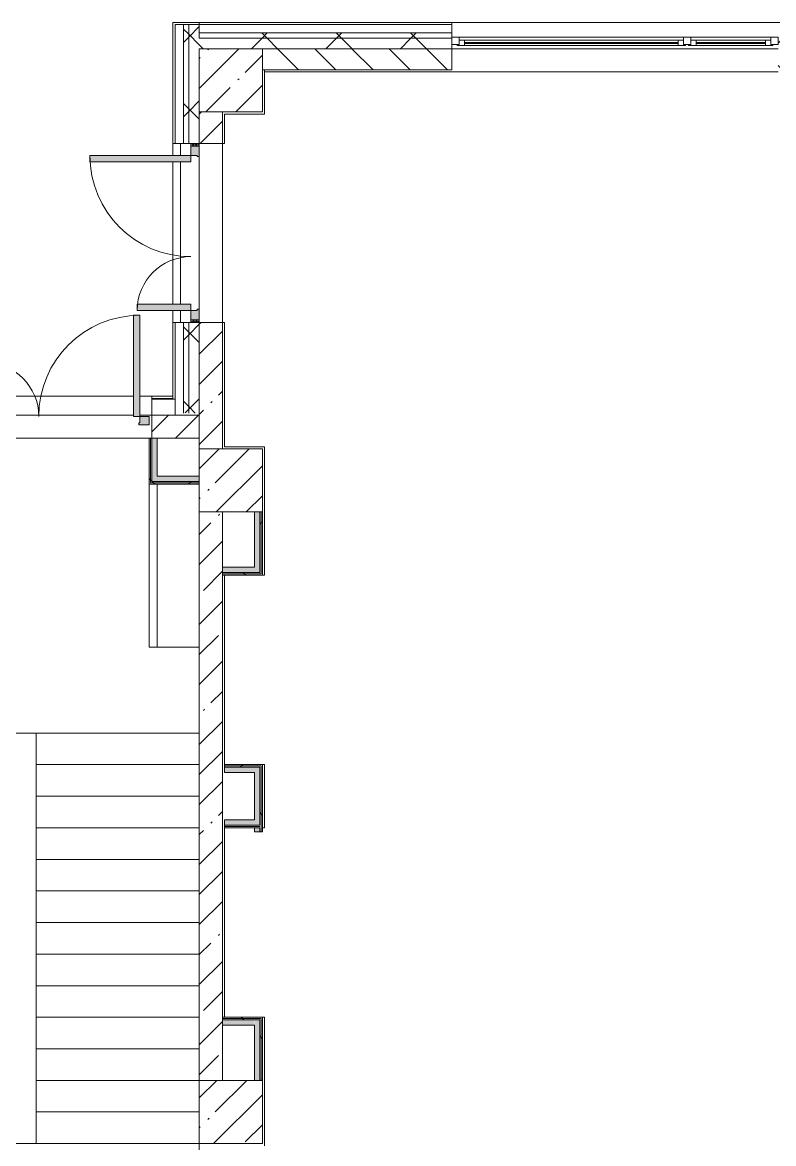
# Model space of a CAD drawing. Header units: millimetres. Extents: x 81425 to 274970, y -8553 to 29000.
# Drawn here: x 188439 to 195577, y 16700 to 27350 of the extents above; entities that cross this region are included whole.
import ezdxf

# ---------------------------------------------------------------- set-up
doc = ezdxf.new("R2010")
doc.units = ezdxf.units.MM
for name, color, linetype, lineweight, true_color in [('A-DOOR-5', 7, 'Continuous', 5, 0xe2e2e2), ('A-DOOR-6', 7, 'Continuous', 5, 0xaaaaaa), ('A-DOOR-FRAM-4', 7, 'Continuous', 5, 0xaaaaaa), ('A-FLOR-2', 7, 'Continuous', 5, 0xaaaaaa), ('I-WALL-1', 7, 'Continuous', 5, 0xe7e7e7), ('I-WALL-2', 7, 'Continuous', 9, 0xe7e7e7)]:
    doc.layers.add(name, color=color, linetype=linetype, lineweight=lineweight, true_color=true_color)
for name, color, linetype, lineweight in [('A-GLAZ-3', 7, 'Continuous', 5), ('A-WALL', 7, 'Continuous', 9), ('A-WALL-7', 7, 'Continuous', 5), ('I-WALL-3', 7, 'Continuous', 5), ('S-COLS-1', 7, 'Continuous', 5), ('S-STRS-MBND-1', 7, 'Continuous', 5)]:
    doc.layers.add(name, color=color, linetype=linetype, lineweight=lineweight)
pattern_1 = [(45, (147960.1, 0), (-353.5534, 353.5534), []), (135, (147960.1, 0), (-353.5534, -353.5534), [])]
pattern_2 = [(45, (147960.08, 0), (-285.123, 285.123), []), (45, (148245.2, 0), (-285.123, 285.123), [504.031, -100.806, 16.764, -84.042])]
pattern_3 = [(45, (147960.1, 0), (-530.33, 530.33), []), (135, (147960.1, 0), (-530.33, -530.33), [])]

# ---------------------------------------------------------------- blocks, each defined once
blk = doc.blocks.new('BSC_Колонна _Прямоугольная - 600х600-V69-1_8_3_птичка')
at = {"layer": 'S-COLS-1'}
h = blk.add_hatch(dxfattribs=at)
h.set_pattern_fill('FP_102', color=256, style=0, pattern_type=2)
h.set_pattern_definition([(45, (-42460, -26800), (-285.123, 285.123), []), (45, (-42174.88, -26800), (-285.123, 285.123), [504.031, -100.806, 16.764, -84.042])])
h.paths.add_polyline_path([(-60, -300), (300, -300), (300, 300), (-300, 300), (-300, -300), (-80, -300)])
for p, q in [((300, 300), (-300, 300)), ((-300, 300), (-300, -300)), ((300, -300), (300, 300)), ((-300, -300), (300, -300))]:
    blk.add_line(p, q, dxfattribs=at)
blk = doc.blocks.new('BSC_Колонна _Прямоугольная - 600х600-V79-1_8_3_птичка')
at = {"layer": 'S-COLS-1'}
h = blk.add_hatch(dxfattribs=at)
h.set_pattern_fill('FP_113', color=256, style=0, pattern_type=2)
h.set_pattern_definition([(45, (-42460, -17000), (-285.123, 285.123), []), (45, (-42174.88, -17000), (-285.123, 285.123), [504.031, -100.806, 16.764, -84.042])])
h.paths.add_polyline_path([(-60, -300), (300, -300), (300, 300), (-300, 300), (-300, -300)])
for p, q in [((300, 300), (-300, 300)), ((-300, 300), (-300, -300)), ((300, -300), (300, 300)), ((-300, -300), (300, -300))]:
    blk.add_line(p, q, dxfattribs=at)
blk = doc.blocks.new('BSC_Колонна _Прямоугольная - 600х600-V80-1_8_3_птичка')
at = {"layer": 'S-COLS-1'}
h = blk.add_hatch(dxfattribs=at)
h.set_pattern_fill('FP_114', color=256, style=0, pattern_type=2)
h.set_pattern_definition([(45, (-42460, -23000), (-285.123, 285.123), []), (45, (-42174.88, -23000), (-285.123, 285.123), [504.031, -100.806, 16.764, -84.042])])
h.paths.add_polyline_path([(300, -300), (300, 300), (-300, 300), (-300, -300), (172, -300)])
for p, q in [((300, 300), (-300, 300)), ((-300, 300), (-300, -300)), ((300, -300), (300, 300)), ((-300, -300), (300, -300))]:
    blk.add_line(p, q, dxfattribs=at)
blk = doc.blocks.new('110_Дверь_СКБ_2Ст_Наружная - ДН-1_л__ Двухстворчатая 1350 х3200 _ЛК_ в свету с верхним остеклением 2-22448815-1_8_3_птичка')
at = {"layer": 'A-DOOR-5'}
for points in [[(754.5, -91), (754.5, 869), (694.5, 869), (694.5, -91)], [(-655.5, -91), (-655.5, 419), (-715.5, 419), (-715.5, -91)]]:
    blk.add_hatch(color=256, dxfattribs=at).paths.add_polyline_path(points)
h = blk.add_hatch(color=256, dxfattribs=at)
h.paths.add_polyline_path([(754.5, -171), (844.5, -171), (844.5, -91), (754.5, -91), (754.5, -151), (744.5, -151), (744.5, -171)])
h.paths.add_polyline_path([(-715.5, -171), (-705.5, -171), (-705.5, -151), (-715.5, -151), (-715.5, -91), (-805.5, -91), (-805.5, -171)])
at = {"layer": 'A-DOOR-6'}
for p, q in [((754.5, 869), (694.5, 869)), ((694.5, 869), (694.5, -91)), ((754.5, -91), (754.5, 869)), ((-715.5, 419), (-715.5, -91)), ((-655.5, 419), (-715.5, 419)), ((-655.5, -91), (-655.5, 419)), ((-715.5, -91), (-655.5, -91)), ((694.5, -91), (754.5, -91))]:
    blk.add_line(p, q, dxfattribs=at)
for centre, radius, start, end in [((754.5, -91), 960, 90, 180), ((-715.5, -91), 510, 0, 90)]:
    blk.add_arc(centre, radius, start, end, dxfattribs=at)
at = {"layer": 'A-DOOR-FRAM-4'}
for p, q in [((-715.5, -91), (-805.5, -91)), ((-805.5, -91), (-805.5, -171)), ((-715.5, -151), (-715.5, -91)), ((754.5, -91), (754.5, -151)), ((844.5, -91), (754.5, -91)), ((844.5, -171), (844.5, -91)), ((-805.5, -171), (-705.5, -171)), ((-705.5, -151), (-715.5, -151)), ((-705.5, -171), (-705.5, -151)), ((754.5, -151), (744.5, -151)), ((744.5, -151), (744.5, -171)), ((744.5, -171), (844.5, -171))]:
    blk.add_line(p, q, dxfattribs=at)
blk = doc.blocks.new('120_Окно_СКБ_2Ст - 120_Окно_СКБ_2Ст 3100х2500 _мал_створка слева_-22273855-1_8_3_птичка')
at = {"layer": 'A-GLAZ-3'}
for p, q in [((-1550, -75), (-1550, -5)), ((-1550, -5), (-1480, -5)), ((1550, -5), (-1550, -5)), ((-1480, -75), (-1550, -75)), ((-1550, -75), (-1500, -75)), ((-1480, -75), (-1500, -75)), ((-1500, -75), (-1500, -85)), ((-1500, -85), (670, -85)), ((670, -85), (-1500, -85)), ((-1480, -5), (-1480, -75)), ((650, -35), (-1480, -35)), ((-1480, -35), (-1480, -75)), ((-1430, -85), (-1430, -35)), ((-1430, -55), (600, -55)), ((600, -65), (-1430, -65)), ((600, -85), (600, -35)), ((650, -75), (650, -5)), ((650, -5), (720, -5)), ((650, -75), (650, -35)), ((720, -75), (650, -75)), ((670, -75), (650, -75)), ((670, -75), (700, -75)), ((670, -85), (670, -75)), ((720, -75), (700, -75)), ((700, -75), (700, -85)), ((700, -85), (1500, -85)), ((1500, -85), (700, -85)), ((720, -5), (720, -75)), ((1480, -35), (720, -35)), ((720, -35), (720, -75)), ((770, -85), (770, -35)), ((770, -55), (1430, -55)), ((1430, -65), (770, -65)), ((1430, -85), (1430, -35)), ((1480, -75), (1480, -5)), ((1480, -5), (1550, -5)), ((1480, -75), (1480, -35)), ((1550, -75), (1480, -75)), ((1500, -75), (1480, -75)), ((1500, -75), (1550, -75)), ((1500, -85), (1500, -75)), ((1550, -5), (1550, -75))]:
    blk.add_line(p, q, dxfattribs=at)
blk = doc.blocks.new('110_Дверь_СКБ_2Ст_Наружная - ДН-1_л__ Двухстворчатая 1350 х3200 _ЛК_ в свету с верхним остеклением EI30-23529464-1_8_3_птичка')
at = {"layer": 'A-DOOR-5'}
for points in [[(694.5, 105), (694.5, -45), (754.5, -45), (754.5, 915), (694.5, 915), (694.5, 125)], [(-715.5, -25), (-715.5, -45), (-655.5, -45), (-655.5, 465), (-715.5, 465), (-715.5, 12.4)]]:
    blk.add_hatch(color=256, dxfattribs=at).paths.add_polyline_path(points)
h = blk.add_hatch(color=256, dxfattribs=at)
h.paths.add_polyline_path([(-805.5, -125), (-705.5, -125), (-705.5, -105), (-715.5, -105), (-715.5, -45), (-805.5, -45)])
h.paths.add_polyline_path([(744.5, -125), (844.5, -125), (844.5, -45), (754.5, -45), (754.5, -105), (744.5, -105)])
at = {"layer": 'A-DOOR-6'}
h = blk.add_hatch(dxfattribs=at)
h.set_pattern_fill('FP_185', color=256, style=0, pattern_type=2)
h.set_pattern_definition([(135, (1451.41, 189.685), (-14.14214, -14.14214), []), (225, (1451.41, 189.685), (14.14214, -14.14214), [])])
h.paths.add_polyline_path([(844.5, -125), (869.5, -125), (869.5, -45), (844.5, -45), (844.5, -105)])
at = {"layer": 'A-DOOR-FRAM-4'}
h = blk.add_hatch(dxfattribs=at)
h.set_pattern_fill('FP_186', color=256, style=0, pattern_type=2)
h.set_pattern_definition([(45, (-671.384, 189.685), (-14.1421, 14.1421), []), (135, (-671.384, 189.685), (-14.1421, -14.1421), [])])
h.paths.add_polyline_path([(-830.5, -45), (-830.5, -125), (-805.5, -125), (-805.5, -45)])
at = {"layer": 'A-DOOR-6'}
for p, q in [((754.5, 915), (694.5, 915)), ((694.5, 915), (694.5, -45)), ((754.5, -45), (754.5, 915)), ((-715.5, 465), (-715.5, -45)), ((-655.5, 465), (-715.5, 465)), ((-655.5, -45), (-655.5, 465)), ((-715.5, -45), (-655.5, -45)), ((694.5, -45), (754.5, -45))]:
    blk.add_line(p, q, dxfattribs=at)
for centre, radius, start, end in [((754.5, -45), 960, 90, 180), ((-715.5, -45), 510, 0, 90)]:
    blk.add_arc(centre, radius, start, end, dxfattribs=at)
at = {"layer": 'A-DOOR-FRAM-4'}
for p, q in [((-805.5, -45), (-830.5, -45)), ((-830.5, -45), (-830.5, -125)), ((-715.5, -45), (-805.5, -45)), ((-805.5, -45), (-805.5, -125)), ((-805.5, -125), (-805.5, -45)), ((-715.5, -105), (-715.5, -45)), ((-705.5, -105), (-715.5, -105)), ((-705.5, -125), (-705.5, -105)), ((754.5, -105), (744.5, -105)), ((744.5, -105), (744.5, -125)), ((754.5, -45), (754.5, -105)), ((844.5, -45), (754.5, -45)), ((844.5, -125), (844.5, -45)), ((869.5, -45), (844.5, -45)), ((844.5, -45), (844.5, -125)), ((869.5, -125), (869.5, -45)), ((-830.5, -125), (-805.5, -125)), ((-805.5, -125), (-705.5, -125)), ((744.5, -125), (844.5, -125)), ((844.5, -125), (869.5, -125))]:
    blk.add_line(p, q, dxfattribs=at)
blk = doc.blocks.new('Зашивка приборов отопления6 - Зашивка приборов отопления-33276534-1_8_3_птичка')
at = {"layer": 'A-WALL-7'}
for p, q in [((75235, 535), (73685, 535)), ((73685, 535), (73685, 460)), ((73685, 460), (73685, 60)), ((75235, 460), (73685, 460)), ((73685, 460), (73685, 60)), ((73685, 460), (75235, 460))]:
    blk.add_line(p, q, dxfattribs=at)

msp = doc.modelspace()

# ---------------------------------------------------------------- hatches: boundary and pattern name
at = {"layer": 'A-WALL-7'}
h = msp.add_hatch(dxfattribs=at)
h.set_pattern_fill('FP_83', color=256, style=0, pattern_type=2)
h.set_pattern_definition(pattern_1)
h.paths.add_polyline_path([(189970.1, 23639.7), (190020.1, 23641.9), (190020.1, 24500), (189970.1, 24500), (189970.1, 23640.3)])
h.paths.add_polyline_path([(190020.1, 26200), (190020.1, 27330), (189970.1, 27330), (189970.1, 26200), (190010.1, 26200)])
h = msp.add_hatch(dxfattribs=at)
h.set_pattern_fill('FP_83', color=256, style=0, pattern_type=2)
h.set_pattern_definition(pattern_1)
h.paths.add_polyline_path([(190100.3, 23639.7), (190120.1, 23641.9), (190120.1, 24500), (190020.1, 24500), (190020.1, 23639.7), (190099.3, 23639.7)])
h.paths.add_polyline_path([(190040.1, 26200), (190120.1, 26200), (190120.1, 27330), (190020.1, 27330), (190020.1, 26200)])
h = msp.add_hatch(dxfattribs=at)
h.set_pattern_fill('FP_83', color=256, style=0, pattern_type=2)
h.set_pattern_definition(pattern_1)
h.paths.add_polyline_path([(231385.2, 27200), (232930.1, 27200), (232930.1, 27250), (228310.1, 27250), (228310.1, 27200), (231185.2, 27200)])
h.paths.add_polyline_path([(218770.1, 27200), (218770.1, 27250), (216170.1, 27250), (216170.1, 27200), (218270.1, 27200)])
h.paths.add_polyline_path([(214720.1, 27200), (215070.1, 27200), (215070.1, 27250), (214120.1, 27250), (214120.1, 27200)])
h.paths.add_polyline_path([(220870.1, 27200), (222210.1, 27200), (222210.1, 27250), (220870.1, 27250), (220870.1, 27210)])
h.paths.add_polyline_path([(225210.1, 27200), (225210.1, 27250), (224310.1, 27250), (224310.1, 27200), (224710.1, 27200)])
h.paths.add_polyline_path([(205665.1, 27200), (205665.1, 27250), (204820.1, 27250), (204820.1, 27200)])
h.paths.add_polyline_path([(208252.2, 27200), (209020.1, 27200), (209020.1, 27250), (207965.1, 27250), (207965.1, 27200)])
h.paths.add_polyline_path([(196720.1, 27200), (196720.1, 27250), (195620.1, 27250), (195620.1, 27200), (196120.1, 27200)])
h.paths.add_polyline_path([(202720.1, 27200), (202720.1, 27250), (201820.1, 27250), (201820.1, 27200), (202675.3, 27200)])
h.paths.add_polyline_path([(199720.1, 27200), (199720.1, 27250), (198820.1, 27250), (198820.1, 27200)])
h.paths.add_polyline_path([(192520.1, 27200), (192520.1, 27250), (190120.1, 27250), (190120.1, 27200), (191521.6, 27200)])
h = msp.add_hatch(dxfattribs=at)
h.set_pattern_fill('FP_83', color=256, style=0, pattern_type=2)
h.set_pattern_definition(pattern_1)
h.paths.add_polyline_path([(190720.1, 27100), (192520.1, 27100), (192520.1, 27200), (190120.1, 27200), (190120.1, 27100)])
h.paths.add_polyline_path([(208720.1, 27100), (209020.1, 27100), (209020.1, 27200), (207965.1, 27200), (207965.1, 27100), (208252.2, 27100)])
h.paths.add_polyline_path([(232060.1, 27100), (232930.1, 27100), (232925.5, 27200), (228310.1, 27198.1), (228310.1, 27100), (231385.2, 27100)])
h.paths.add_polyline_path([(199360.1, 27100), (199720.1, 27100), (199720.1, 27200), (198820.1, 27200), (198820.1, 27100)])
h.paths.add_polyline_path([(201820.1, 27100), (202720.1, 27100), (202720.1, 27200), (201820.1, 27200), (201820.1, 27140)])
h.paths.add_polyline_path([(195820.1, 27100), (196720.1, 27100), (196720.1, 27200), (195620.1, 27200), (195620.1, 27100)])
h.paths.add_polyline_path([(215038.1, 27100), (215038.1, 27102), (215038.1, 27110), (215070.1, 27110), (215070.1, 27200), (214120.1, 27200), (214120.1, 27100), (215020.1, 27100)])
h.paths.add_polyline_path([(205665.1, 27100), (205665.1, 27200), (204820.1, 27200), (204820.1, 27100), (205310.1, 27100)])
h.paths.add_polyline_path([(224710.1, 27100), (225210.1, 27100), (225210.1, 27200), (224310.1, 27200), (224310.1, 27100)])
h.paths.add_polyline_path([(216202.1, 27100), (218770.1, 27100), (218770.1, 27200), (216170.1, 27200), (216170.1, 27110), (216202.1, 27110), (216202.1, 27102), (216170.1, 27100)])
h.paths.add_polyline_path([(221500.1, 27100), (222210.1, 27100), (222210.1, 27200), (220870.1, 27200), (220870.1, 27100)])
h = msp.add_hatch(dxfattribs=at)
h.set_pattern_fill('FP_94', color=256, style=0, pattern_type=2)
h.set_pattern_definition([(135, (147960.08, 0), (-176.7767, -176.7767), [])])
h.paths.add_polyline_path([(205310.1, 26900), (205665.1, 26900), (205665.1, 27100), (204820.1, 27100), (204820.1, 26900)])
h.paths.add_polyline_path([(190720.1, 26900), (192520.1, 26900), (192520.1, 27100), (190720.1, 27100), (190720.1, 27061.4)])
h.paths.add_polyline_path([(198957.4, 26900), (199720.1, 26900), (199720.1, 27100), (198820.1, 27100), (198820.1, 26900)])
h.paths.add_polyline_path([(201820.1, 26900), (202120.1, 26900), (202120.1, 27100), (201820.1, 27100), (201820.1, 26969.4)])
h.paths.add_polyline_path([(228610.1, 26900), (228610.1, 27100), (228310.1, 27100), (228310.1, 26900)])
h.paths.add_polyline_path([(208720.1, 26900), (209020.1, 26900), (209020.1, 27100), (208720.1, 27100), (208720.1, 26953.9)])
h.paths.add_polyline_path([(224710.1, 26900), (224710.1, 27100), (224310.1, 27100), (224310.1, 26900), (224388.3, 26900)])
h.paths.add_polyline_path([(215020.1, 26900), (215020.1, 27100), (214720.1, 27100), (214720.1, 26900)])
h.paths.add_polyline_path([(207965.1, 26900), (208120.1, 26900), (208120.1, 27100), (207965.1, 27100), (207965.1, 26936.5)])
h.paths.add_polyline_path([(216166.1, 26900), (218270.1, 26900), (218270.1, 27100), (216166.1, 27100), (216166.1, 27091.3)])
h.paths.add_polyline_path([(222210.1, 26900), (222210.1, 27100), (222000.1, 27100), (222000.1, 26900)])
h.paths.add_polyline_path([(221500.1, 26900), (221500.1, 27100), (220870.1, 27100), (220870.1, 26900)])
h.paths.add_polyline_path([(195620.1, 26900), (196120.1, 26900), (196120.1, 27100), (195620.1, 27100), (195620.1, 27079.6)])
h = msp.add_hatch(dxfattribs=at)
h.set_pattern_fill('FP_83', color=256, style=0, pattern_type=2)
h.set_pattern_definition(pattern_1)
h.paths.add_polyline_path([(186499.6, 23620), (186870.1, 23620), (186870.1, 23769.7), (186450.1, 23769.7), (186452.4, 23620)])
h.paths.add_polyline_path([(187770.1, 23620), (187970.1, 23620), (187970.1, 23769.7), (187770.1, 23769.7), (187770.1, 23627.7)])
h.paths.add_polyline_path([(189870.1, 23620), (189890.1, 23620), (189890.1, 23769.7), (189670.1, 23769.7), (189670.1, 23620), (189720.1, 23620)])
at = {"layer": 'I-WALL-1'}
for points in [[(190695.1, 22125), (190695.1, 22700), (190645.1, 22700), (190645.1, 22125)], [(190360.1, 22125), (190645.1, 22125), (190645.1, 22175), (190340.1, 22175), (190340.1, 22125)], [(190361.1, 20225), (190645.1, 20225), (190645.1, 20275), (190361.1, 20275)], [(190645.1, 19725), (190645.1, 19775), (190361.1, 19775), (190361.1, 19725)], [(190645.1, 17825), (190640.3, 17875), (190340.1, 17875), (190340.1, 17825)], [(190645.1, 17300), (190695.1, 17300), (190695.1, 17875), (190645.1, 17875), (190645.1, 17825)]]:
    msp.add_hatch(color=256, dxfattribs=at).paths.add_polyline_path(points)
h = msp.add_hatch(color=256, dxfattribs=at)
h.paths.add_polyline_path([(190645.1, 19662.5), (190695.1, 19662.5), (190695.1, 19700), (190645.1, 19700)])
h.paths.add_polyline_path([(190695.1, 19725), (190695.1, 20275), (190645.1, 20275), (190645.1, 19725), (190685.8, 19725)])
at = {"layer": 'I-WALL-2'}
for points in [[(189670.1, 22990), (189720.1, 22990), (189720.1, 23400), (189670.1, 23400), (189670.1, 23067)], [(190013.7, 22990), (190120.1, 22990), (190120.1, 23040), (189720.1, 23040), (189720.1, 22990), (189968.7, 22990)]]:
    msp.add_hatch(color=256, dxfattribs=at).paths.add_polyline_path(points)
at = {"layer": 'I-WALL-3'}
h = msp.add_hatch(dxfattribs=at)
h.set_pattern_fill('FP_63', color=256, style=0, pattern_type=2)
h.set_pattern_definition(pattern_2)
h.paths.add_polyline_path([(190249.5, 23300), (190340.1, 23300), (190340.1, 24500), (190120.1, 24500), (190120.1, 23300), (190127.4, 23300)])
h.paths.add_polyline_path([(190340.1, 26200), (190340.1, 26500), (190120.1, 26500), (190120.1, 26200), (190156.2, 26200)])
h = msp.add_hatch(dxfattribs=at)
h.set_pattern_fill('FP_63', color=256, style=0, pattern_type=2)
h.set_pattern_definition(pattern_2)
h.paths.add_polyline_path([(189670.1, 23400), (190120.1, 23400), (190115, 23620), (189670.1, 23619.7)])
h.paths.add_polyline_path([(187970.1, 23400), (187970.1, 23620), (187770.1, 23619.7), (187770.1, 23400), (187803.7, 23400)])
h.paths.add_polyline_path([(186720.1, 23400), (186870.1, 23400), (186870.1, 23620), (186500.1, 23619.7), (186500.1, 23420.3), (186720.1, 23420.3)])
h = msp.add_hatch(dxfattribs=at)
h.set_pattern_fill('FP_199', color=256, style=0, pattern_type=2)
h.set_pattern_definition(pattern_3)
h.paths.add_polyline_path([(189657.6, 22965), (189657.6, 23400), (189645.1, 23400), (189645.1, 22965)])
h = msp.add_hatch(dxfattribs=at)
h.set_pattern_fill('FP_199', color=256, style=0, pattern_type=2)
h.set_pattern_definition(pattern_3)
h.paths.add_polyline_path([(189657.6, 22977.5), (189670.1, 22977.5), (189670.1, 23400), (189657.6, 23400)])
h = msp.add_hatch(dxfattribs=at)
h.set_pattern_fill('FP_199', color=256, style=0, pattern_type=2)
h.set_pattern_definition(pattern_3)
h.paths.add_polyline_path([(190022.9, 22965), (190120.1, 22965), (190120.1, 22977.5), (189657.6, 22975), (189662.7, 22965), (190020.8, 22965)])
h = msp.add_hatch(dxfattribs=at)
h.set_pattern_fill('FP_199', color=256, style=0, pattern_type=2)
h.set_pattern_definition(pattern_3)
h.paths.add_polyline_path([(190120.1, 22977.5), (190120.1, 22990), (189670.1, 22990), (189670.1, 22977.5), (190018.3, 22977.5)])
h = msp.add_hatch(dxfattribs=at)
h.set_pattern_fill('FP_63', color=256, style=0, pattern_type=2)
h.set_pattern_definition(pattern_2)
h.paths.add_polyline_path([(190340.1, 17300), (190340.1, 22700), (190120.1, 22700), (190120.1, 17300)])
h = msp.add_hatch(dxfattribs=at)
h.set_pattern_fill('FP_199', color=256, style=0, pattern_type=2)
h.set_pattern_definition(pattern_3)
h.paths.add_polyline_path([(190707.6, 22112.5), (190707.6, 22700), (190695.1, 22700), (190695.1, 22112.5)])
h = msp.add_hatch(dxfattribs=at)
h.set_pattern_fill('FP_199', color=256, style=0, pattern_type=2)
h.set_pattern_definition(pattern_3)
h.paths.add_polyline_path([(190720.1, 22100), (190720.1, 22700), (190707.6, 22700), (190707.6, 22100)])
h = msp.add_hatch(dxfattribs=at)
h.set_pattern_fill('FP_199', color=256, style=0, pattern_type=2)
h.set_pattern_definition(pattern_3)
h.paths.add_polyline_path([(190694.8, 22112.5), (190695.1, 22112.5), (190695.1, 22125), (190340.1, 22125), (190340.1, 22112.5), (190645.1, 22112.5)])
h = msp.add_hatch(dxfattribs=at)
h.set_pattern_fill('FP_199', color=256, style=0, pattern_type=2)
h.set_pattern_definition(pattern_3)
h.paths.add_polyline_path([(190360.1, 22100), (190707.6, 22100), (190707.6, 22112.5), (190340.1, 22112.5), (190340.1, 22100)])
h = msp.add_hatch(dxfattribs=at)
h.set_pattern_fill('FP_199', color=256, style=0, pattern_type=2)
h.set_pattern_definition(pattern_3)
h.paths.add_polyline_path([(190707.6, 20287.5), (190707.6, 20300), (190361.1, 20300), (190361.1, 20287.5), (190695.1, 20287.5)])
h = msp.add_hatch(dxfattribs=at)
h.set_pattern_fill('FP_199', color=256, style=0, pattern_type=2)
h.set_pattern_definition(pattern_3)
h.paths.add_polyline_path([(190683.9, 20275), (190695.1, 20280.1), (190695.1, 20287.5), (190361.1, 20287.5), (190361.1, 20275), (190645.1, 20275)])
h = msp.add_hatch(dxfattribs=at)
h.set_pattern_fill('FP_199', color=256, style=0, pattern_type=2)
h.set_pattern_definition(pattern_3)
h.paths.add_polyline_path([(190707.6, 19662.5), (190707.6, 20287.5), (190695.1, 20287.5), (190695.1, 19662.5)])
h = msp.add_hatch(dxfattribs=at)
h.set_pattern_fill('FP_199', color=256, style=0, pattern_type=2)
h.set_pattern_definition(pattern_3)
h.paths.add_polyline_path([(190720.1, 19662.5), (190720.1, 20300), (190707.6, 20300), (190707.6, 19662.5)])
h = msp.add_hatch(dxfattribs=at)
h.set_pattern_fill('FP_199', color=256, style=0, pattern_type=2)
h.set_pattern_definition(pattern_3)
h.paths.add_polyline_path([(190707.6, 17887.5), (190707.6, 17900), (190340.1, 17900), (190340.1, 17887.5), (190695.1, 17887.5)])
h = msp.add_hatch(dxfattribs=at)
h.set_pattern_fill('FP_199', color=256, style=0, pattern_type=2)
h.set_pattern_definition(pattern_3)
h.paths.add_polyline_path([(190707.6, 17300), (190720.1, 17300), (190720.1, 17900), (190707.6, 17900), (190707.6, 17825)])
h = msp.add_hatch(dxfattribs=at)
h.set_pattern_fill('FP_199', color=256, style=0, pattern_type=2)
h.set_pattern_definition(pattern_3)
h.paths.add_polyline_path([(190695.1, 17875), (190694.8, 17887.5), (190340.1, 17887.5), (190340.1, 17875), (190645.1, 17875)])
h = msp.add_hatch(dxfattribs=at)
h.set_pattern_fill('FP_199', color=256, style=0, pattern_type=2)
h.set_pattern_definition(pattern_3)
h.paths.add_polyline_path([(190707.6, 17300), (190707.6, 17887.5), (190695.1, 17887.5), (190695.1, 17300)])

# ---------------------------------------------------------------- linework, layer by layer
at = {"layer": 'A-FLOR-2'}
for p, q in [((190740.1, 26880), (190740.1, 26480)), ((190740.1, 26480), (190360.1, 26480)), ((190360.1, 26480), (190360.1, 26200)), ((189870.1, 26200), (189870.1, 26085)), ((190360.1, 26200), (190340.1, 26200)), ((189870.1, 26025), (189870.1, 24675)), ((189870.1, 24615), (189870.1, 24500)), ((190340.1, 24500), (190360.1, 24500)), ((190360.1, 24500), (190360.1, 23320)), ((190360.1, 23320), (190740.1, 23320)), ((190740.1, 23320), (190740.1, 22100)), ((190360.1, 22100), (190360.1, 20300.5)), ((190740.1, 22100), (190720.1, 22100)), ((190360.1, 20300.5), (190740.1, 20300.5)), ((190740.1, 20300.5), (190740.1, 19700.5)), ((190360.1, 19700.5), (190360.1, 17900)), ((190740.1, 19700.5), (190719.3, 19700.5)), ((190720.1, 17900), (190740.1, 17900)), ((190740.1, 17900), (190740.1, 16680))]:
    msp.add_line(p, q, dxfattribs=at)
at = {"layer": 'A-WALL'}
for p, q in [((189890.1, 27330), (190120.1, 27330)), ((189890.1, 27330), (189890.1, 26200)), ((189970.1, 27330), (189970.1, 26200)), ((190020.1, 27330), (190020.1, 26200)), ((190120.1, 27350), (190120.1, 27200)), ((192520.1, 27330), (190120.1, 27330)), ((192520.1, 27250), (190120.1, 27250)), ((192520.1, 27200), (190120.1, 27200)), ((192520.1, 27100), (190720.1, 27100)), ((190720.1, 27100), (192520.1, 27100)), ((190120.1, 26200), (190120.1, 26500)), ((189890.1, 24500), (189890.1, 23639.7)), ((189970.1, 24500), (189970.1, 23639.7)), ((190020.1, 24500), (190020.1, 23639.7)), ((190120.1, 23639.7), (190120.1, 24500)), ((189890.1, 23772.7), (189670.1, 23772.7)), ((189890.1, 23769.7), (189670.1, 23769.7)), ((189870.1, 23772.7), (189870.1, 23777.7)), ((189670.1, 23620), (189870.1, 23620)), ((189870.1, 23620), (189870.1, 23619.7)), ((189870.1, 23619.7), (189890.1, 23619.7)), ((189657.6, 22977.5), (189657.6, 23400)), ((189720.1, 23400), (189670.1, 23400)), ((189670.1, 22990), (189670.1, 23400)), ((190120.1, 22977.5), (189657.6, 22977.5)), ((190120.1, 22990), (189670.1, 22990)), ((190695.1, 22125), (190695.1, 22700)), ((190707.6, 22112.5), (190707.6, 22700)), ((190340.1, 22175), (190340.1, 22100)), ((190340.1, 22125), (190695.1, 22125)), ((190340.1, 22112.5), (190707.6, 22112.5)), ((190707.6, 20287.5), (190361.1, 20287.5)), ((190695.1, 20275), (190361.1, 20275)), ((190695.1, 19725), (190695.1, 20275)), ((190707.6, 19662.5), (190707.6, 20287.5)), ((190361.1, 19725), (190695.1, 19725)), ((190361.1, 19712.5), (190695.1, 19712.5)), ((190695.1, 19700), (190645.1, 19700)), ((190695.1, 19662.5), (190695.1, 19700)), ((190340.1, 17900), (190340.1, 17825)), ((190707.6, 17887.5), (190340.1, 17887.5)), ((190695.1, 17875), (190340.1, 17875)), ((190695.1, 17300), (190695.1, 17875)), ((190707.6, 17300), (190707.6, 17887.5))]:
    msp.add_line(p, q, dxfattribs=at)
at = {"layer": 'A-WALL-7'}
for p, q in [((190120.1, 27350), (189870.1, 27350)), ((189870.1, 27350), (189870.1, 26200)), ((190120.1, 27350), (215070.1, 27350)), ((192520.1, 27100), (192520.1, 27350)), ((192520.1, 26900), (192520.1, 27100)), ((195620.1, 27100), (192520.1, 27100)), ((190720.1, 26900), (192520.1, 26900)), ((189870.1, 26200), (190040.1, 26200)), ((189940.1, 26085), (189940.1, 26200)), ((189940.1, 24675), (189940.1, 26025)), ((190120.1, 26075), (190120.1, 24625)), ((189940.1, 24500), (189940.1, 24615)), ((190040.1, 24500), (189870.1, 24500)), ((189870.1, 24500), (189870.1, 23777.7)), ((188145.1, 23799.7), (189495.1, 23799.7)), ((189555.1, 23799.7), (189870.7, 23799.7)), ((189670.1, 23799.7), (189670.1, 23620)), ((189870.1, 23777.7), (189670.1, 23777.7)), ((189495.1, 23619.7), (188145.1, 23619.7)), ((189670.1, 23619.7), (189555.1, 23619.7)), ((189890.1, 23639.7), (189890.1, 23619.7)), ((189890.1, 23619.7), (190120.1, 23619.7))]:
    msp.add_line(p, q, dxfattribs=at)
at = {"layer": 'I-WALL-3'}
for p, q in [((192520.1, 27100), (195620.1, 27100)), ((190740.1, 26900), (190740.1, 26880)), ((195620.7, 26880), (190740.1, 26880)), ((190340.1, 26500), (190340.1, 23300)), ((190120.1, 26200), (190340.1, 26200)), ((190340.1, 24500), (190120.1, 24500)), ((188145.1, 23620), (189495.1, 23620)), ((189555.1, 23620), (189670.1, 23620)), ((189670.1, 23620), (189670.1, 23400)), ((190120.1, 23620), (189870.1, 23620)), ((190120.1, 23639.7), (190120.1, 23300)), ((189670.1, 23400), (186500.1, 23400)), ((189645.1, 23400), (189645.1, 22965)), ((189720.1, 23400), (190120.1, 23400)), ((189720.1, 23040), (189720.1, 23400)), ((190120.1, 23040), (189720.1, 23040)), ((189645.1, 22965), (190120.1, 22965)), ((190120.1, 22700), (190120.1, 17300)), ((190340.1, 22175), (190340.1, 22700)), ((190645.1, 22700), (190645.1, 22175)), ((190720.1, 22100), (190720.1, 22700)), ((190645.1, 22175), (190340.1, 22175)), ((190340.1, 17900), (190340.1, 22100)), ((190340.1, 22100), (190720.1, 22100)), ((190720.1, 20300), (190361.1, 20300)), ((190361.1, 20300), (190361.1, 20225)), ((190720.1, 19662.5), (190720.1, 20300)), ((190361.1, 20225), (190645.1, 20225)), ((190645.1, 20225), (190645.1, 19775)), ((190645.1, 19775), (190361.1, 19775)), ((190361.1, 19775), (190361.1, 19700)), ((190361.1, 19700), (190645.1, 19700)), ((190645.1, 19700), (190645.1, 19662.5)), ((190645.1, 19662.5), (190720.1, 19662.5)), ((190720.1, 17900), (190340.1, 17900)), ((190720.1, 17300), (190720.1, 17900)), ((190340.1, 17300), (190340.1, 17825)), ((190340.1, 17825), (190645.1, 17825)), ((190645.1, 17825), (190645.1, 17300))]:
    msp.add_line(p, q, dxfattribs=at)
at = {"layer": 'S-STRS-MBND-1'}
for p, q in [((190120.1, 23400), (186720.1, 23400)), ((190120.1, 20600), (190120.1, 23400)), ((186720.1, 20600), (188570.1, 20600)), ((188570.1, 20600), (190120.1, 20600)), ((188570.1, 16700), (188570.1, 20600)), ((188570.1, 20600), (190120.1, 20600)), ((190120.1, 16700), (190120.1, 20600)), ((188570.1, 20300), (190120.1, 20300)), ((188570.1, 20300), (190120.1, 20300)), ((188570.1, 20000), (190120.1, 20000)), ((188570.1, 20000), (190120.1, 20000)), ((188570.1, 19700), (190120.1, 19700)), ((188570.1, 19700), (190120.1, 19700)), ((188570.1, 19400), (190120.1, 19400)), ((188570.1, 19400), (190120.1, 19400)), ((188570.1, 19100), (190120.1, 19100)), ((188570.1, 19100), (190120.1, 19100)), ((188570.1, 18800), (190120.1, 18800)), ((188570.1, 18800), (190120.1, 18800)), ((188570.1, 18500), (190120.1, 18500)), ((188570.1, 18500), (190120.1, 18500)), ((188570.1, 18200), (190120.1, 18200)), ((188570.1, 18200), (190120.1, 18200)), ((188570.1, 17900), (190120.1, 17900)), ((188570.1, 17900), (190120.1, 17900)), ((188570.1, 17600), (190120.1, 17600)), ((188570.1, 17600), (190120.1, 17600)), ((188570.1, 17300), (190120.1, 17300)), ((188570.1, 17300), (190120.1, 17300)), ((188570.1, 17000), (190120.1, 17000)), ((188570.1, 17000), (190120.1, 17000)), ((188570.1, 16700), (188270.1, 16700)), ((188570.1, 16700), (190120.1, 16700)), ((188570.1, 16700), (190120.1, 16700)), ((190120.1, 15200), (190120.1, 16700))]:
    msp.add_line(p, q, dxfattribs=at)

# ---------------------------------------------------------------- block references
at = {"layer": 'A-DOOR-6', "rotation": 89.9999999999999}
msp.add_blockref('110_Дверь_СКБ_2Ст_Наружная - ДН-1_л__ Двухстворчатая 1350 х3200 _ЛК_ в свету с верхним остеклением EI30-23529464-1_8_3_птичка', (189995.1, 25330.5), dxfattribs=at)
at = {"layer": 'A-DOOR-6'}
msp.add_blockref('110_Дверь_СКБ_2Ст_Наружная - ДН-1_л__ Двухстворчатая 1350 х3200 _ЛК_ в свету с верхним остеклением 2-22448815-1_8_3_птичка', (188800.6, 23698.7), dxfattribs=at)
at = {"layer": 'A-GLAZ-3'}
msp.add_blockref('120_Окно_СКБ_2Ст - 120_Окно_СКБ_2Ст 3100х2500 _мал_створка слева_-22273855-1_8_3_птичка', (194070.1, 27215), dxfattribs=at)
at = {"layer": 'A-WALL-7', "rotation": 89.9999999999998}
msp.add_blockref('Зашивка приборов отопления6 - Зашивка приборов отопления-33276534-1_8_3_птичка', (190180.1, -52270), dxfattribs=at)
at = {"layer": 'S-COLS-1'}
for name, p in [('BSC_Колонна _Прямоугольная - 600х600-V69-1_8_3_птичка', (190420.1, 26800)), ('BSC_Колонна _Прямоугольная - 600х600-V80-1_8_3_птичка', (190420.1, 23000)), ('BSC_Колонна _Прямоугольная - 600х600-V79-1_8_3_птичка', (190420.1, 17000))]:
    msp.add_blockref(name, p, dxfattribs=at)

doc.saveas('drawing.dxf')
